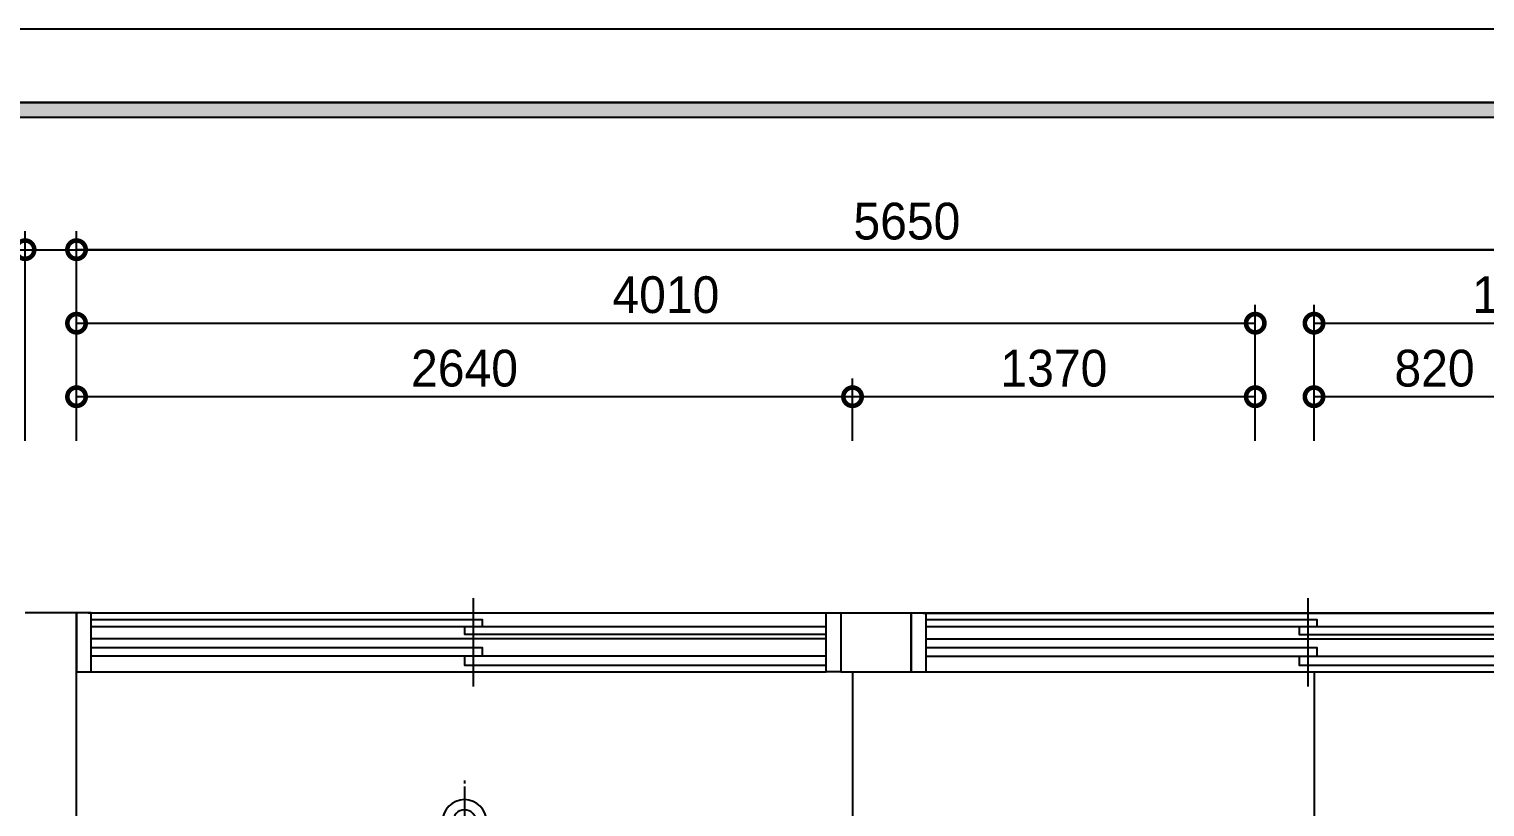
# Model space of a CAD drawing. Header units: millimetres. Extents: x 144680 to 246943, y -177515 to -149396.
# Drawn here: x 223921 to 228874, y -164810 to -162165 of the extents above; entities that cross this region are included whole.
import ezdxf
from ezdxf.enums import TextEntityAlignment as Align

# ---------------------------------------------------------------- set-up
doc = ezdxf.new("R2010")
doc.units = ezdxf.units.MM
doc.header["$LTSCALE"] = 50
for name, color, linetype in [('07-DIM WAL', 5, 'Continuous'), ('CEIL-DOOR', 6, 'Continuous'), ('FORM(YOURNAME)-1', 1, 'Continuous'), ('FORM(YOURNAME)-11', 1, 'Continuous'), ('fur', 6, 'Continuous'), ('HAT', 8, 'Continuous'), ('RC-LIGHT', 7, 'Continuous'), ('U-LANP', 6, 'Continuous'), ('WALL', 2, 'Continuous'), ('win', 4, 'Continuous')]:
    doc.layers.add(name, color=color, linetype=linetype)
doc.styles.add('YOURNAME', font='')
doc.styles.add('스타일1', font='')
doc.styles.get('YOURNAME').set_extended_font_data('HYwulM')
doc.styles.get('스타일1').set_extended_font_data('HYwulM')
doc.dimstyles.new('50', dxfattribs={"dimscale": 50, "dimtxt": 2.5, "dimasz": 2.5, "dimexe": 1.25, "dimexo": 2, "dimtad": 1, "dimdec": 0, "dimtxsty": '스타일1', "dimblk": 'DOTSMALL', "dimcen": 2.5, "dimclrd": 1, "dimclre": 1, "dimclrt": 2, "dimadec": 0, "dimazin": 0, "dimtfac": 1, "dimtix": 1, "dimtmove": 0, "dimatfit": 3, "dimldrblk": 'DOTSMALL', "dimfxl": 1.25, "dimarcsym": 0})

# ---------------------------------------------------------------- blocks, each defined once
blk = doc.blocks.new('2600')
at = {"layer": 'win'}
for p, q in [((8549.2, -153771), (8549.2, -153471)), ((7239.2, -153521), (9759.2, -153521)), ((7249.2, -153608.5), (9749.2, -153608.5)), ((7249.2, -153608.5), (9749.2, -153608.5)), ((7249.2, -153721), (9749.2, -153721))]:
    blk.add_line(p, q, dxfattribs=at)
for points in [[(7199.2, -153721), (7249.2, -153721), (7249.2, -153521), (7199.2, -153521)], [(9799.2, -153721), (9749.2, -153721), (9749.2, -153521), (9799.2, -153521)]]:
    blk.add_lwpolyline(points, close=True, dxfattribs=at)
for points in [[(7249.2, -153543.5), (8579.2, -153543.5), (8579.2, -153568.5), (7249.2, -153568.5)], [(9749.2, -153568.5), (8519.2, -153568.5), (8519.2, -153593.5), (9749.2, -153593.5)], [(7249.2, -153638.5), (8579.2, -153638.5), (8579.2, -153668.5), (7249.2, -153668.5)], [(9749.2, -153668.5), (8519.2, -153668.5), (8519.2, -153698.5), (9749.2, -153698.5)]]:
    blk.add_lwpolyline(points, dxfattribs=at)
blk = doc.blocks.new('vudauseeh')
for p, q in [((143450, -164350), (143450, -165603)), ((145020, -164350), (145020, -165603))]:
    blk.add_line(p, q)
at = {"layer": 'WALL', "color": 2}
for p, q in [((140810, -164150), (140635, -164150)), ((140810, -169070), (140810, -164150)), ((143650, -164150), (146660, -164150)), ((143450, -164350), (146460, -164350))]:
    blk.add_line(p, q, dxfattribs=at)
blk.add_lwpolyline([(143650, -164150.5), (143410, -164150.5), (143410, -164350), (143650, -164350)], close=True, dxfattribs=at)
at = {"layer": 'fur'}
for p in [(133610.8, -10629), (136450.8, -10629.5)]:
    blk.add_blockref('2600', p, dxfattribs=at)
blk = doc.blocks.new('cjswjdeh2')
blk.add_blockref('vudauseeh', (85552.9, 2316.5))
blk = doc.blocks.new('FORM-ELEVATION')
at = {"layer": 'FORM(YOURNAME)-11'}
h = blk.add_hatch(color=256, dxfattribs=at)
h.dxf.hatch_style = 1
h.paths.add_polyline_path([(-10309, 35708), (71691, 35708), (71691, 35508), (-10309, 35508)])
h.paths.add_polyline_path([(-10309, -21492), (71691, -21492), (71691, -21692), (-10309, -21692)])
at = {"layer": 'Defpoints', "color": 158}
for points in [[(-10309, -21692), (71691, -21692), (71691, 35708), (-10309, 35708)], [(-8309, 33708), (61071, 33708), (61071, -19692), (-8309, -19692)]]:
    blk.add_lwpolyline(points, close=True, dxfattribs=at)
at = {"layer": 'FORM(YOURNAME)-11', "color": 250}
blk.add_lwpolyline([(-11309, -22692), (72691, -22692), (72691, 36708), (-11309, 36708)], close=True, dxfattribs=at)
at = {"layer": 'FORM(YOURNAME)-11'}
blk.add_lwpolyline([(-10309, 35708), (71691, 35708), (71691, 35508), (-10309, 35508)], close=True, dxfattribs=at)
at = {"layer": 'FORM(YOURNAME)-11', "color": 3, "style": 'YOURNAME'}
for tag, height, p in [('1', 450, (71041, -1219)), ('2', 450, (71041, -1863)), ('3', 450, (71041, -3150)), ('4', 450, (71041, -5081)), ('5', 515, (71041, -7398)), ('6', 515, (71041, -9650)), ('7', 515, (71041, -11903)), ('8', 515, (71041, -14155)), ('9', 515, (71041, -16408)), ('10', 515, (66791, -18596)), ('11', 515, (71041, -18660)), ('12', 515, (66791, -20848)), ('13', 515, (71041, -20848))]:
    blk.add_attdef(tag, text='', height=height, dxfattribs=at).set_placement(p, align=Align.MIDDLE_RIGHT)
blk = doc.blocks.new('_DOTSMALL')
at = {"color": 0, "linetype": 'ByBlock', "const_width": 0.5}
blk.add_lwpolyline([(-0.0625, 0, 1), (0.0625, 0, 1)], format="xyb", close=True, dxfattribs=at)
blk = doc.blocks.new('*D83')
at = {"layer": '07-DIM WAL', "color": 1, "lineweight": -2, "transparency": 16777216}
for p, q in [((224082.2, -163565), (224082.2, -162852.5)), ((229732.2, -163565), (229732.2, -162852.5)), ((229732.2, -162915), (224082.2, -162915))]:
    blk.add_line(p, q, dxfattribs=at)
at = {"layer": 'Defpoints', "color": 0, "transparency": 16777216}
for p in [(224082.2, -162915), (224082.2, -163665), (229732.2, -163665)]:
    blk.add_point(p, dxfattribs=at)
at = {"layer": '07-DIM WAL', "color": 1, "lineweight": -2, "transparency": 16777216, "xscale": 125, "yscale": 125, "zscale": 125, "rotation": 180}
blk.add_blockref('_DOTSMALL', (224082.2, -162915), dxfattribs=at)
at = {"layer": '07-DIM WAL', "color": 1, "lineweight": -2, "transparency": 16777216, "xscale": 125, "yscale": 125, "zscale": 125}
blk.add_blockref('_DOTSMALL', (229732.2, -162915), dxfattribs=at)
at = {"layer": '07-DIM WAL', "color": 2, "transparency": 16777216, "insert": (226907.2, -162818.7), "char_height": 125, "attachment_point": 5, "style": '스타일1'}
blk.add_mtext('5650', dxfattribs=at)
blk = doc.blocks.new('*D84')
at = {"layer": '07-DIM WAL', "color": 1, "lineweight": -2, "transparency": 16777216}
for p, q in [((224082.2, -163565), (224082.2, -163102.5)), ((228092.2, -163565), (228092.2, -163102.5)), ((224082.2, -163165), (228092.2, -163165))]:
    blk.add_line(p, q, dxfattribs=at)
at = {"layer": 'Defpoints', "color": 0, "transparency": 16777216}
for p in [(228092.2, -163165), (224082.2, -163665), (228092.2, -163665)]:
    blk.add_point(p, dxfattribs=at)
at = {"layer": '07-DIM WAL', "color": 1, "lineweight": -2, "transparency": 16777216, "xscale": 125, "yscale": 125, "zscale": 125, "rotation": 180}
blk.add_blockref('_DOTSMALL', (224082.2, -163165), dxfattribs=at)
at = {"layer": '07-DIM WAL', "color": 1, "lineweight": -2, "transparency": 16777216, "xscale": 125, "yscale": 125, "zscale": 125}
blk.add_blockref('_DOTSMALL', (228092.2, -163165), dxfattribs=at)
at = {"layer": '07-DIM WAL', "color": 2, "transparency": 16777216, "insert": (226087.2, -163068.8), "char_height": 125, "attachment_point": 5, "style": '스타일1'}
blk.add_mtext('4010', dxfattribs=at)
blk = doc.blocks.new('*D85')
at = {"layer": '07-DIM WAL', "color": 1, "lineweight": -2, "transparency": 16777216}
for p, q in [((228292.2, -163565), (228292.2, -163102.5)), ((229732.2, -163565), (229732.2, -163102.5)), ((228292.2, -163165), (229732.2, -163165))]:
    blk.add_line(p, q, dxfattribs=at)
at = {"layer": 'Defpoints', "color": 0, "transparency": 16777216}
for p in [(229732.2, -163165), (228292.2, -163665), (229732.2, -163665)]:
    blk.add_point(p, dxfattribs=at)
at = {"layer": '07-DIM WAL', "color": 1, "lineweight": -2, "transparency": 16777216, "xscale": 125, "yscale": 125, "zscale": 125, "rotation": 180}
blk.add_blockref('_DOTSMALL', (228292.2, -163165), dxfattribs=at)
at = {"layer": '07-DIM WAL', "color": 1, "lineweight": -2, "transparency": 16777216, "xscale": 125, "yscale": 125, "zscale": 125}
blk.add_blockref('_DOTSMALL', (229732.2, -163165), dxfattribs=at)
at = {"layer": '07-DIM WAL', "color": 2, "transparency": 16777216, "insert": (229012.2, -163068.8), "char_height": 125, "attachment_point": 5, "style": '스타일1'}
blk.add_mtext('1440', dxfattribs=at)
blk = doc.blocks.new('*D87')
at = {"layer": '07-DIM WAL', "color": 1, "lineweight": -2, "transparency": 16777216}
for p, q in [((228292.2, -163565), (228292.2, -163352.5)), ((229112.2, -163565), (229112.2, -163352.5)), ((229112.2, -163415), (228292.2, -163415))]:
    blk.add_line(p, q, dxfattribs=at)
at = {"layer": 'Defpoints', "color": 0, "transparency": 16777216}
for p in [(228292.2, -163415), (228292.2, -163665), (229112.2, -163665)]:
    blk.add_point(p, dxfattribs=at)
at = {"layer": '07-DIM WAL', "color": 1, "lineweight": -2, "transparency": 16777216, "xscale": 125, "yscale": 125, "zscale": 125, "rotation": 180}
blk.add_blockref('_DOTSMALL', (228292.2, -163415), dxfattribs=at)
at = {"layer": '07-DIM WAL', "color": 1, "lineweight": -2, "transparency": 16777216, "xscale": 125, "yscale": 125, "zscale": 125}
blk.add_blockref('_DOTSMALL', (229112.2, -163415), dxfattribs=at)
at = {"layer": '07-DIM WAL', "color": 2, "transparency": 16777216, "insert": (228702.2, -163318.7), "char_height": 125, "attachment_point": 5, "style": '스타일1'}
blk.add_mtext('820', dxfattribs=at)
blk = doc.blocks.new('*D88')
at = {"layer": '07-DIM WAL', "color": 1, "lineweight": -2, "transparency": 16777216}
for p, q in [((226722.2, -163565), (226722.2, -163352.5)), ((228092.2, -163565), (228092.2, -163352.5)), ((228092.2, -163415), (226722.2, -163415))]:
    blk.add_line(p, q, dxfattribs=at)
at = {"layer": 'Defpoints', "color": 0, "transparency": 16777216}
for p in [(226722.2, -163415), (226722.2, -163665), (228092.2, -163665)]:
    blk.add_point(p, dxfattribs=at)
at = {"layer": '07-DIM WAL', "color": 1, "lineweight": -2, "transparency": 16777216, "xscale": 125, "yscale": 125, "zscale": 125, "rotation": 180}
blk.add_blockref('_DOTSMALL', (226722.2, -163415), dxfattribs=at)
at = {"layer": '07-DIM WAL', "color": 1, "lineweight": -2, "transparency": 16777216, "xscale": 125, "yscale": 125, "zscale": 125}
blk.add_blockref('_DOTSMALL', (228092.2, -163415), dxfattribs=at)
at = {"layer": '07-DIM WAL', "color": 2, "transparency": 16777216, "insert": (227407.2, -163318.8), "char_height": 125, "attachment_point": 5, "style": '스타일1'}
blk.add_mtext('1370', dxfattribs=at)
blk = doc.blocks.new('*D89')
at = {"layer": '07-DIM WAL', "color": 1, "lineweight": -2, "transparency": 16777216}
for p, q in [((224082.2, -163565), (224082.2, -163352.5)), ((226722.2, -163565), (226722.2, -163352.5)), ((226722.2, -163415), (224082.2, -163415))]:
    blk.add_line(p, q, dxfattribs=at)
at = {"layer": 'Defpoints', "color": 0, "transparency": 16777216}
for p in [(224082.2, -163415), (224082.2, -163665), (226722.2, -163665)]:
    blk.add_point(p, dxfattribs=at)
at = {"layer": '07-DIM WAL', "color": 1, "lineweight": -2, "transparency": 16777216, "xscale": 125, "yscale": 125, "zscale": 125, "rotation": 180}
blk.add_blockref('_DOTSMALL', (224082.2, -163415), dxfattribs=at)
at = {"layer": '07-DIM WAL', "color": 1, "lineweight": -2, "transparency": 16777216, "xscale": 125, "yscale": 125, "zscale": 125}
blk.add_blockref('_DOTSMALL', (226722.2, -163415), dxfattribs=at)
at = {"layer": '07-DIM WAL', "color": 2, "transparency": 16777216, "insert": (225402.2, -163318.7), "char_height": 125, "attachment_point": 5, "style": '스타일1'}
blk.add_mtext('2640', dxfattribs=at)
blk = doc.blocks.new('*D92')
at = {"layer": '07-DIM WAL', "color": 1, "lineweight": -2, "transparency": 16777216}
for p, q in [((221207.2, -163565), (221207.2, -162852.5)), ((223907.2, -163565), (223907.2, -162852.5)), ((221207.2, -162915), (223907.2, -162915))]:
    blk.add_line(p, q, dxfattribs=at)
at = {"layer": 'Defpoints', "color": 0, "transparency": 16777216}
for p in [(223907.2, -162915), (221207.2, -163665), (223907.2, -163665)]:
    blk.add_point(p, dxfattribs=at)
at = {"layer": '07-DIM WAL', "color": 1, "lineweight": -2, "transparency": 16777216, "xscale": 125, "yscale": 125, "zscale": 125, "rotation": 180}
blk.add_blockref('_DOTSMALL', (221207.2, -162915), dxfattribs=at)
at = {"layer": '07-DIM WAL', "color": 1, "lineweight": -2, "transparency": 16777216, "xscale": 125, "yscale": 125, "zscale": 125}
blk.add_blockref('_DOTSMALL', (223907.2, -162915), dxfattribs=at)
at = {"layer": '07-DIM WAL', "color": 2, "transparency": 16777216, "insert": (222557.2, -162818.8), "char_height": 125, "attachment_point": 5, "style": '스타일1'}
blk.add_mtext('2700', dxfattribs=at)
blk = doc.blocks.new('매입등')
at = {"layer": 'HAT', "color": 1}
for p, q in [((0, 140), (0, 130)), ((0, 120), (0, -120)), ((-140, 0), (-130, 0)), ((120, 0), (-120, 0)), ((140, 0), (130, 0)), ((-140, 0), (-130, 0)), ((0, -140), (0, -130))]:
    blk.add_line(p, q, dxfattribs=at)
blk.add_circle((0, 0), 40, dxfattribs=at)
at = {"layer": 'U-LANP'}
blk.add_circle((0, 0), 75, dxfattribs=at)
blk = doc.blocks.new('A$C59950440')
at = {"layer": 'CEIL-DOOR'}
blk.add_blockref('매입등', (140, 140), dxfattribs=at)

msp = doc.modelspace()

# ---------------------------------------------------------------- block references
msp.add_blockref('cjswjdeh2', (-2280.7, -2316.5))
at = {"layer": 'FORM(YOURNAME)-1', "xscale": 0.2500000000000001, "yscale": 0.2500000000000001, "zscale": 0.2500000000000001}
msp.add_blockref('FORM-ELEVATION', (217433.9, -171342), dxfattribs=at)
at = {"layer": 'RC-LIGHT', "xscale": -1}
msp.add_blockref('A$C59950440', (225542.2, -165000.2), dxfattribs=at)

# ---------------------------------------------------------------- dimensions: what is measured, and where the dimension line sits
at = {"layer": '07-DIM WAL'}
for base, p1, p2, picture, middle in [((223907.2, -162915), (221207.2, -163665), (223907.2, -163665), '*D92', (222557.2, -162818.8)), ((224082.2, -162915), (229732.2, -163665), (224082.2, -163665), '*D83', (226907.2, -162818.7)), ((228092.2, -163165), (224082.2, -163665), (228092.2, -163665), '*D84', (226087.2, -163068.8)), ((229732.2, -163165), (228292.2, -163665), (229732.2, -163665), '*D85', (229012.2, -163068.8)), ((224082.2, -163415), (226722.2, -163665), (224082.2, -163665), '*D89', (225402.2, -163318.7)), ((226722.2, -163415), (228092.2, -163665), (226722.2, -163665), '*D88', (227407.2, -163318.8)), ((228292.2, -163415), (229112.2, -163665), (228292.2, -163665), '*D87', (228702.2, -163318.7))]:
    dim = msp.add_linear_dim(base=base, p1=p1, p2=p2, dimstyle='50', dxfattribs=at)
    dim.commit()
    dim.dimension.update_dxf_attribs({"geometry": picture, "text_midpoint": middle})

doc.saveas('drawing.dxf')
